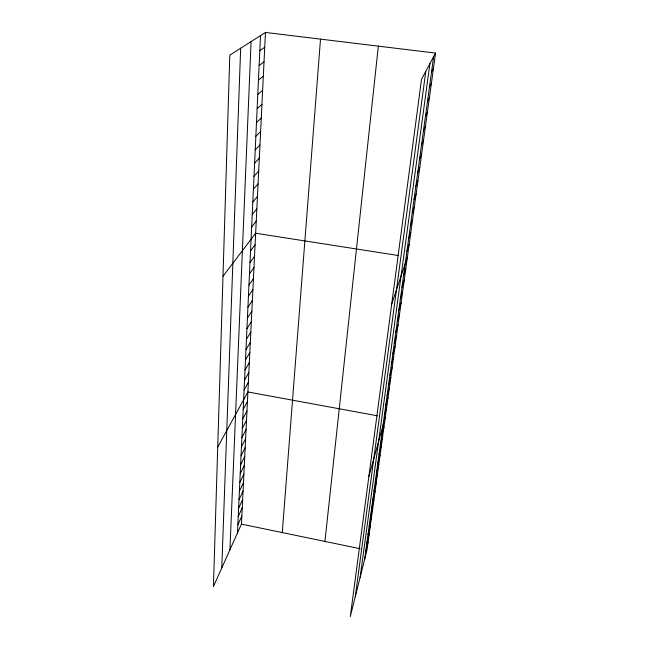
<?xml version="1.0" encoding="UTF-8"?>
<svg xmlns="http://www.w3.org/2000/svg" width="649" height="649" viewBox="0 0 649 649"><rect width="100%" height="100%" fill="white"/><g stroke="black" fill="none" stroke-linecap="round" stroke-linejoin="round"><path stroke-width="0.97" d="M221.771 567.972L240.665 48.213M229.933 549.792L251.082 41.585M237.461 533.016L260.525 35.59M265.457 32.45L229.803 55.108L213.432 586.558L241.444 524.124L265.457 32.45L435.568 53.088L366.953 550.133L350.306 616.55L421.509 79.267L435.568 53.088M282.266 532.586L320.509 39.127M324.938 541.42L378.335 46.144M355.271 596.747L425.801 71.268M360.122 577.399L429.914 63.618M364.592 559.568L433.629 56.698M365.712 551.366L368.08 541.98M368.007 534.662L370.368 525.406M366.855 543.067L369.216 533.738M369.176 526.169L371.528 516.969M370.352 517.569L372.713 508.435M371.553 508.865L373.905 499.795M372.761 500.063L375.106 491.066M373.978 491.147L376.331 482.223M375.219 482.126L377.564 473.275M376.477 472.991L378.813 464.213M377.742 463.743L380.079 455.054M379.032 454.389L381.361 445.774M380.33 444.906L382.659 436.379M381.644 435.317L383.973 426.872M368.875 476.471L385.295 417.242M384.33 415.758L386.642 407.499M385.701 405.787L388.005 397.626M387.088 395.687L389.384 387.623M388.491 385.465L390.787 377.499M389.911 375.106L392.199 367.245M391.355 364.608L393.635 356.861M392.815 353.973L395.087 346.339M394.292 343.191L396.555 335.679M395.793 332.272L398.048 324.873M397.318 321.198L399.557 313.929M398.851 309.979L401.09 302.84M400.417 298.605L402.64 291.596M401.999 287.077L404.213 280.198M403.605 275.379L405.812 268.654M391.72 304.073L407.426 256.947M406.931 251.139L409.113 244.714M408.659 238.572L410.825 232.301M410.411 225.811L412.569 219.711M412.188 212.872L414.33 206.942M413.989 199.738L416.114 193.978M415.822 186.401L417.932 180.828M417.68 172.861L419.773 167.483M419.562 159.119L421.647 153.935M421.485 145.165L423.546 140.184M423.424 130.993L425.468 126.222M425.403 116.601L427.431 112.042M237.842 524.838L241.842 516.004M238.224 516.563L242.247 507.794M238.613 508.199L242.653 499.495M427.415 101.974L429.419 97.642M239.002 499.738L243.059 491.09M239.4 491.179L243.472 482.596M239.797 482.515L243.894 474.005M429.451 87.12L431.431 83.023M240.211 473.754L244.324 465.317M240.617 464.887L244.746 456.515M241.039 455.914L245.184 447.623M241.452 446.828L245.622 438.619M431.52 72.031L433.483 68.169M241.882 437.637L246.068 429.508M242.312 428.34L246.523 420.292M242.75 418.921L246.977 410.963M243.188 409.389L247.439 401.52M217.731 447.056L247.902 391.955L377.58 415.822M244.089 389.976L248.372 382.285M244.551 380.087L248.851 372.494M245.014 370.068L249.338 362.572M245.484 359.927L249.824 352.537M245.963 349.657L250.327 342.372M246.442 339.257L250.83 332.077M246.928 328.719L251.333 321.653M247.423 318.042L251.853 311.09M247.926 307.228L252.372 300.398M248.437 296.277L252.907 289.568M248.948 285.171L253.443 278.591M249.476 273.927L253.986 267.469M250.003 262.521L254.53 256.209M250.538 250.968L255.089 244.795M222.988 276.287L255.657 233.226L398.551 255.56M251.65 227.02L256.241 221.139M252.226 214.608L256.842 208.889M252.81 202.026L257.45 196.469M253.402 189.257L258.067 183.862M254.002 176.301L258.691 171.085M254.611 163.159L259.324 158.121M255.227 149.822L259.965 144.97M255.852 136.282L260.614 131.617M256.493 122.547L261.279 118.077M257.142 108.594L261.953 104.335M257.791 94.438L262.634 90.389M258.464 80.062L263.324 76.233M259.138 65.468L264.021 61.858M259.827 50.646L264.735 47.263M241.444 524.124L360.236 548.738"/></g></svg>
